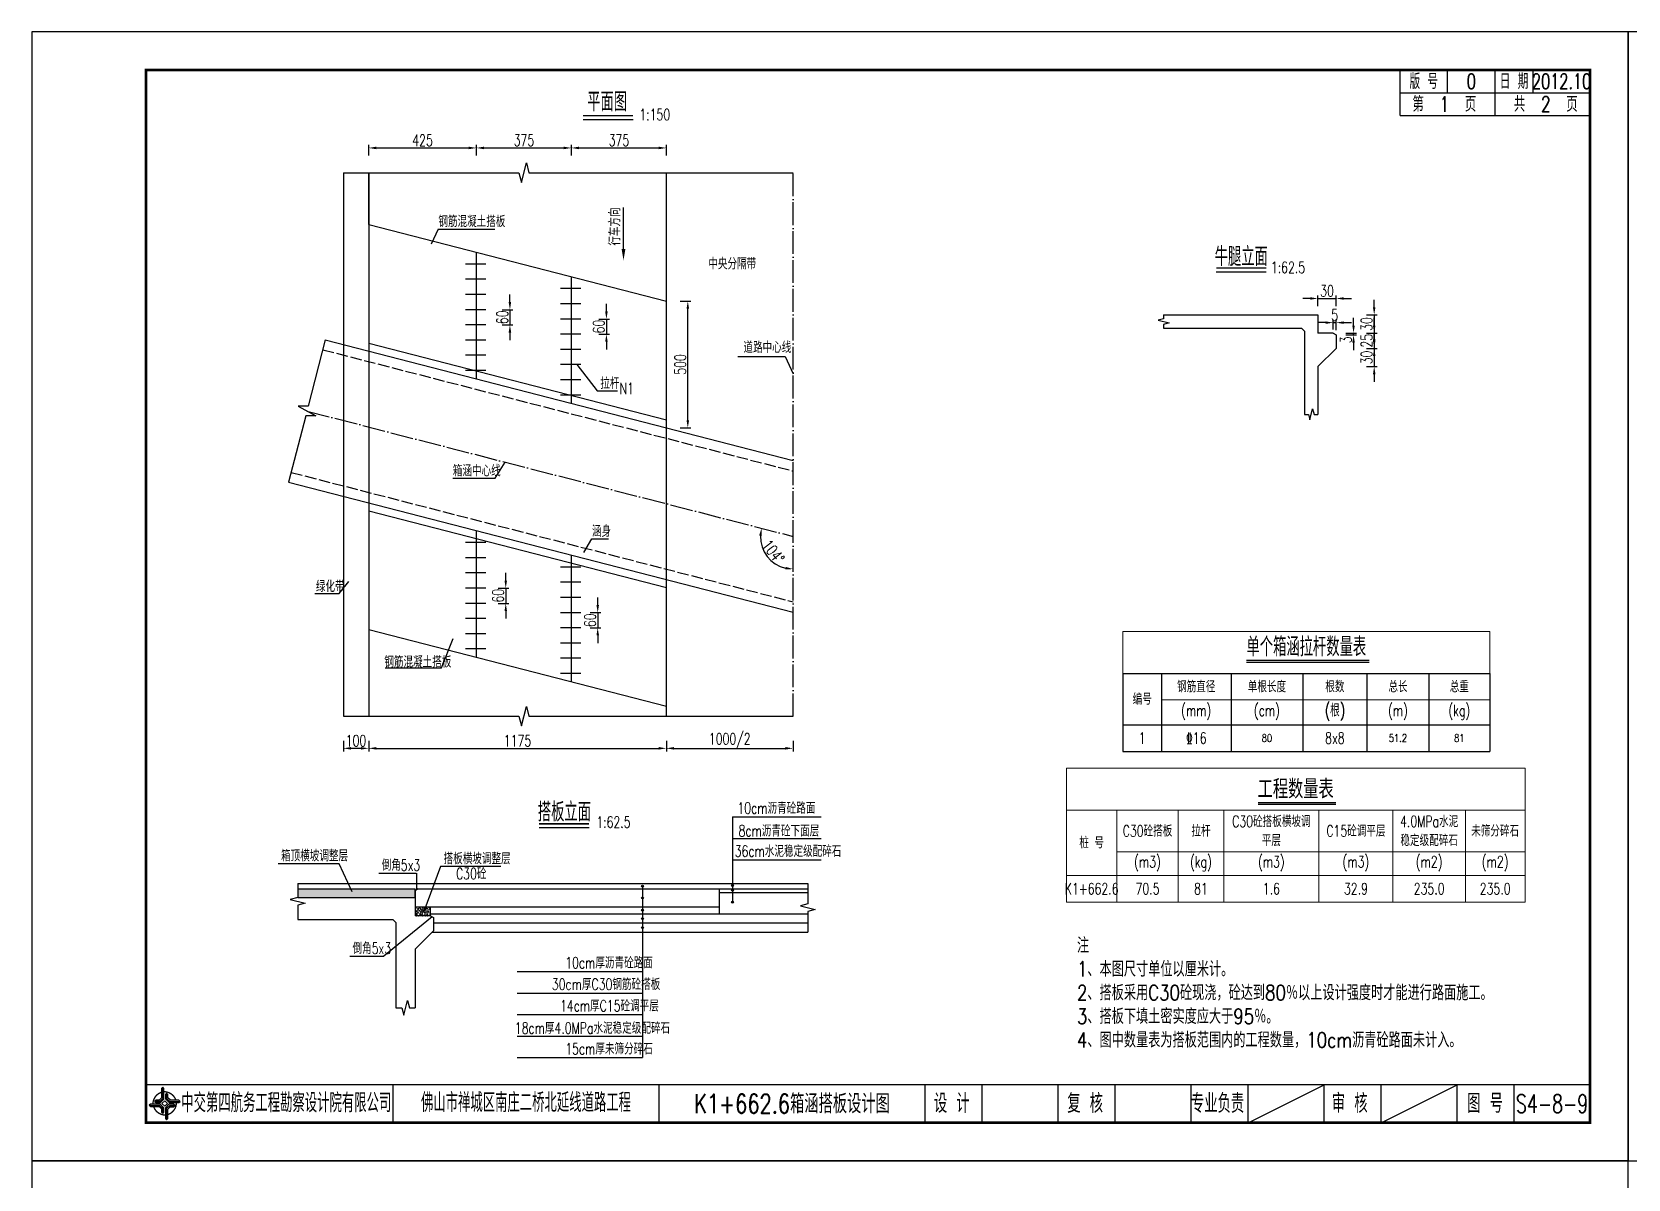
# Model space of a CAD drawing. Header units: millimetres. Extents: x -475 to 1205, y -1212 to 867.
# Drawn here: x -55.2 to 364.8, y -622.9 to -321.1 of the extents above; entities that cross this region are included whole.
import ezdxf
from ezdxf.enums import TextEntityAlignment as Align

# ---------------------------------------------------------------- set-up
doc = ezdxf.new("R2010")
doc.units = ezdxf.units.MM
doc.header["$LTSCALE"] = 0.25
doc.header["$PDMODE"] = 32
doc.header["$PDSIZE"] = 0.5
doc.linetypes.add('ACAD_ISO02W100', pattern=[15, 12, -3])
doc.linetypes.add('ACAD_ISO04W100', pattern=[30, 24, -3, 0, -3])
for name, color, linetype in [('中心线', 7, 'ACAD_ISO04W100'), ('图框', 7, 'Continuous'), ('文字', 7, 'Continuous'), ('标注', 4, 'Continuous'), ('次轮廓线', 7, 'Continuous'), ('箱体', 1, 'Continuous'), ('结构', 7, 'Continuous'), ('虚线', 2, 'ACAD_ISO02W100'), ('表格', 7, 'Continuous'), ('路面边线', 7, 'Continuous'), ('钢筋', 6, 'Continuous'), ('钢筋2', 4, 'Continuous')]:
    doc.layers.add(name, color=color, linetype=linetype)
doc.styles.get("Standard").update_dxf_attribs({"font": 'simplex1.shx', "width": 0.7, "bigfont": 'hztxt.shx'})
doc.styles.add('text', font='romans__.shx', dxfattribs={"width": 0.8, "bigfont": 'hztxt.shx'})
doc.styles.add('汉字', font='simplex1.shx', dxfattribs={"width": 0.8, "bigfont": 'hztxt.shx'})
doc.dimstyles.new('STANDARD-150', dxfattribs={"dimscale": 0, "dimtxt": 3, "dimasz": 2, "dimexe": 0.8, "dimexo": 1, "dimgap": 0.5, "dimtad": 1, "dimdec": 0, "dimlfac": 15, "dimzin": 9, "dimdsep": 46, "dimtxsty": 'Standard', "dimcen": 0.5, "dimclrd": 256, "dimclre": 256, "dimclrt": 7, "dimadec": 0, "dimazin": 2, "dimtfac": 1, "dimtdec": 0, "dimtix": 1, "dimtmove": 2, "dimatfit": 3, "dimfxl": 0, "dimtolj": 1, "dimtzin": 0, "dimlwd": -1, "dimlwe": -1, "dimarcsym": 0})
doc.dimstyles.new('STANDARD-200', dxfattribs={"dimscale": 0, "dimtxt": 3, "dimasz": 2, "dimexe": 0.8, "dimexo": 1, "dimgap": 0.5, "dimtad": 1, "dimdec": 0, "dimlfac": 20, "dimzin": 9, "dimdsep": 46, "dimtxsty": 'Standard', "dimcen": 0.5, "dimclrd": 256, "dimclre": 256, "dimclrt": 7, "dimadec": 0, "dimazin": 2, "dimtfac": 1, "dimtdec": 0, "dimtix": 1, "dimtmove": 2, "dimatfit": 3, "dimfxl": 0, "dimtolj": 1, "dimtzin": 0, "dimlwd": -1, "dimlwe": -1, "dimarcsym": 0})
doc.dimstyles.new('STANDARD-62.5', dxfattribs={"dimscale": 0, "dimtxt": 3, "dimasz": 2, "dimexe": 0.8, "dimexo": 1, "dimgap": 0.5, "dimtad": 1, "dimdec": 0, "dimlfac": 6.25, "dimzin": 9, "dimdsep": 46, "dimtxsty": 'Standard', "dimcen": 0.5, "dimclrd": 256, "dimclre": 256, "dimclrt": 7, "dimadec": 0, "dimazin": 2, "dimtfac": 1, "dimtdec": 0, "dimtix": 1, "dimtmove": 2, "dimatfit": 3, "dimfxl": 0, "dimtolj": 1, "dimtzin": 0, "dimlwd": -1, "dimlwe": -1, "dimarcsym": 0})
pattern_1 = [(50, (444.3277, -316.606), (0.9109233, -0.0796954), [0.09525, -1.04775]), (355, (444.3277, -316.606), (-0.1762141, 0.9552832), [0.0762, -0.8382]), (100.451, (444.4036, -316.61265), (0.7347125, 0.8755834), [0.08095, -0.89045]), (46.1842, (444.3277, -316.352), (1.3553952, -0.2102116), [0.142875, -1.571625]), (96.6356, (444.4407, -316.3695), (1.187021, 1.2371278), [0.121425, -1.335675]), (351.184, (444.3277, -316.352), (1.187023, 1.2371256), [0.1143, -1.2573]), (21, (444.4547, -316.4155), (0.7580744, -0.5113276), [0.09525, -1.04775]), (326, (444.4547, -316.4155), (0.3090101, 0.9209398), [0.0762, -0.8382]), (71.4514, (444.5179, -316.4581), (1.0670825, 0.4096143), [0.08095, -0.89045]), (37.5, (444.32772, -316.606), (0.01544302, 0.4227752), [0, -0.82804, 0, -0.8509, 0, -0.841375]), (7.5, (444.32772, -316.606), (0.3340983, 0.50090287), [0, -0.48514, 0, -0.80899, 0, -0.320675]), (327.5, (444.0445, -316.606), (0.67795298, -0.02864372), [0, -0.3175, 0, -0.9906, 0, -1.31445]), (317.5, (443.9175, -316.606), (0.7406459, 0.12713246), [0, -0.41275, 0, -0.65786, 0, -0.93345])]

# ---------------------------------------------------------------- blocks, each defined once
blk = doc.blocks.new('123')
at = {"layer": '图框', "color": 2}
blk.add_lwpolyline([(370.03, 635.68), (370.03, 932.68), (-49.97, 932.68), (-49.97, 635.68)], close=True, dxfattribs=at)
blk = doc.blocks.new('tb')
at = {"lineweight": -3}
h = blk.add_hatch(color=256, dxfattribs=at)
h.paths.add_polyline_path([(-1.23, -0.13), (-3.78, -0.14), (-4.14, -0.41), (-1.4, -0.44), (-0.56, -1.24), (-0.54, -2.62), (-0.27, -2.2), (-0.26, -1.06)])
h.paths.add_polyline_path([(0.13, -1.08), (0.14, -3.86), (0.41, -4.26), (0.44, -1.24), (1.25, -0.43), (2.66, -0.43), (2.26, -0.16), (1.07, -0.15)])
h.paths.add_polyline_path([(1.08, 0.3), (3.62, 0.3), (4.02, 0.56), (1.25, 0.57), (0.43, 1.39), (0.43, 2.8), (0.16, 2.41), (0.15, 1.24)])
h.paths.add_polyline_path([(-0.28, 1.21), (-0.28, 3.99), (-0.56, 4.39), (-0.57, 1.41), (-1.38, 0.6), (-2.74, 0.56), (-2.33, 0.3), (-1.2, 0.29)])
for p, q in [((-0.56, 4.39), (-0.57, 1.41)), ((-1.38, 0.6), (-2.74, 0.56)), ((-0.57, 1.41), (-1.38, 0.6)), ((0.43, 2.8), (0.43, 1.39)), ((0.43, 1.39), (1.25, 0.57)), ((1.25, 0.57), (4.02, 0.56)), ((-4.14, -0.41), (-1.4, -0.44)), ((-1.4, -0.44), (-0.56, -1.24)), ((-0.56, -1.24), (-0.54, -2.62)), ((0.41, -4.26), (0.44, -1.24)), ((0.44, -1.24), (1.25, -0.43)), ((1.25, -0.43), (2.66, -0.43))]:
    blk.add_line(p, q, dxfattribs=at)
at = {"lineweight": -3, "flags": 128}
for points in [[(-0.9, 3.99), (-0.9, 1.58), (-1.53, 0.91), (-2.34, 0.91), (-2.74, 0.56), (-2.33, 0.3), (-1.2, 0.29), (-0.28, 1.21), (-0.28, 3.99), (-0.56, 4.39)], [(-0.04, 0.77), (0.68, 0.04), (-0.04, -0.69), (-0.77, 0.05)], [(3.62, 0.92), (1.43, 0.92), (0.77, 1.54), (0.77, 2.38), (0.43, 2.8), (0.16, 2.41), (0.15, 1.24), (1.08, 0.3), (3.62, 0.3), (4.02, 0.56)], [(-3.73, -0.76), (-1.54, -0.76), (-0.89, -1.39), (-0.89, -2.21), (-0.54, -2.62), (-0.27, -2.2), (-0.26, -1.06), (-1.23, -0.13), (-3.78, -0.14), (-4.14, -0.41)], [(0.75, -3.85), (0.75, -1.43), (1.4, -0.78), (2.26, -0.78), (2.66, -0.43), (2.26, -0.16), (1.07, -0.15), (0.13, -1.08), (0.14, -3.86), (0.41, -4.26)]]:
    blk.add_lwpolyline(points, close=True, dxfattribs=at)
at = {"lineweight": -3, "const_width": 0.35, "flags": 128}
for points in [[(-0.9, 3.02, 0.324167), (-3.16, -0.14)], [(2.88, 0.92, 0.324403), (-0.24, 3.15)], [(0.75, -2.86, 0.325418), (3.02, 0.26)], [(-2.98, -0.76, 0.322976), (0.14, -2.98)]]:
    blk.add_lwpolyline(points, format="xyb", dxfattribs=at)
blk = doc.blocks.new('series')
at = {"width": 0.75}
for tag, height, p in [('页码', 4, (-35, -19)), ('图名', 5, (-220, -282)), ('图号', 5, (-20, -282))]:
    blk.add_attdef(tag, text='', height=height, dxfattribs=at).set_placement(p, align=Align.MIDDLE_CENTER)
blk = doc.blocks.new('*D770')
at = {"layer": 'Defpoints', "color": 0}
for p in [(288.02, -391.22), (283.22, -400.34), (288.02, -400.82)]:
    blk.add_point(p, dxfattribs=at)
at = {"layer": '标注'}
for p, q in [((283.22, -393.22), (283.22, -390.42)), ((288.02, -393.22), (288.02, -390.42)), ((281.22, -391.22), (279.22, -391.22)), ((283.22, -391.22), (288.02, -391.22)), ((290.02, -391.22), (292.02, -391.22))]:
    blk.add_line(p, q, dxfattribs=at)
for points in [[(281.22, -390.89), (281.22, -391.55), (283.22, -391.22)], [(290.02, -390.89), (290.02, -391.55), (288.02, -391.22)]]:
    blk.add_solid(points, dxfattribs=at)
at = {"layer": '标注', "color": 7, "insert": (285.62, -389.22), "char_height": 3, "attachment_point": 5}
blk.add_mtext('\\A1;30', dxfattribs=at)
blk = doc.blocks.new('*D771')
at = {"layer": 'Defpoints', "color": 0}
for p in [(288.02, -397.57), (287.22, -400.34), (288.02, -400.82)]:
    blk.add_point(p, dxfattribs=at)
at = {"layer": '标注'}
for p, q in [((285.22, -397.57), (283.22, -397.57)), ((287.22, -399.34), (287.22, -396.77)), ((287.22, -397.57), (288.02, -397.57)), ((288.02, -399.57), (288.02, -396.77)), ((290.02, -397.57), (292.02, -397.57))]:
    blk.add_line(p, q, dxfattribs=at)
for points in [[(285.22, -397.24), (285.22, -397.91), (287.22, -397.57)], [(290.02, -397.24), (290.02, -397.91), (288.02, -397.57)]]:
    blk.add_solid(points, dxfattribs=at)
at = {"layer": '标注', "color": 7, "insert": (287.62, -395.57), "char_height": 3, "attachment_point": 5}
blk.add_mtext('\\A1;5', dxfattribs=at)
blk = doc.blocks.new('*D772')
at = {"layer": 'Defpoints', "color": 0}
for p in [(287.22, -400.34), (288.02, -400.82), (292.6, -400.34)]:
    blk.add_point(p, dxfattribs=at)
at = {"layer": '标注'}
for p, q in [((292.6, -398.34), (292.6, -396.34)), ((290.6, -400.34), (293.4, -400.34)), ((290.6, -400.82), (293.4, -400.82)), ((292.6, -400.82), (292.6, -400.34)), ((292.6, -402.82), (292.6, -404.82))]:
    blk.add_line(p, q, dxfattribs=at)
for points in [[(292.27, -398.34), (292.93, -398.34), (292.6, -400.34)], [(292.27, -402.82), (292.93, -402.82), (292.6, -400.82)]]:
    blk.add_solid(points, dxfattribs=at)
at = {"layer": '标注', "color": 7, "insert": (290.6, -402.11), "char_height": 3, "attachment_point": 5, "rotation": 90}
blk.add_mtext('\\A1;3', dxfattribs=at)
blk = doc.blocks.new('*D765')
at = {"layer": 'Defpoints', "color": 0}
for p in [(277.7, -395.54), (277.7, -400.34), (298.03, -400.34)]:
    blk.add_point(p, dxfattribs=at)
at = {"layer": '标注'}
for p, q in [((298.03, -393.54), (298.03, -391.54)), ((296.03, -395.54), (298.83, -395.54)), ((298.03, -395.54), (298.03, -400.34)), ((296.03, -400.34), (298.83, -400.34)), ((298.03, -402.34), (298.03, -404.34))]:
    blk.add_line(p, q, dxfattribs=at)
for points in [[(297.7, -393.54), (298.36, -393.54), (298.03, -395.54)], [(297.7, -402.34), (298.36, -402.34), (298.03, -400.34)]]:
    blk.add_solid(points, dxfattribs=at)
at = {"layer": '标注', "color": 7, "insert": (296.03, -397.94), "char_height": 3, "attachment_point": 5, "rotation": 90}
blk.add_mtext('\\A1;30', dxfattribs=at)
blk = doc.blocks.new('*D766')
at = {"layer": 'Defpoints', "color": 0}
for p in [(277.7, -400.34), (282.5, -404.34), (298.03, -404.34)]:
    blk.add_point(p, dxfattribs=at)
at = {"layer": '标注'}
for p, q in [((298.03, -398.34), (298.03, -396.34)), ((296.03, -400.34), (298.83, -400.34)), ((298.03, -400.34), (298.03, -404.34)), ((296.03, -404.34), (298.83, -404.34)), ((298.03, -406.34), (298.03, -408.34))]:
    blk.add_line(p, q, dxfattribs=at)
for points in [[(297.7, -398.34), (298.36, -398.34), (298.03, -400.34)], [(297.7, -406.34), (298.36, -406.34), (298.03, -404.34)]]:
    blk.add_solid(points, dxfattribs=at)
at = {"layer": '标注', "color": 7, "insert": (296.03, -402.34), "char_height": 3, "attachment_point": 5, "rotation": 90}
blk.add_mtext('\\A1;25', dxfattribs=at)
blk = doc.blocks.new('*D767')
at = {"layer": 'Defpoints', "color": 0}
for p in [(282.5, -404.34), (277.7, -409.14), (298.03, -409.14)]:
    blk.add_point(p, dxfattribs=at)
at = {"layer": '标注'}
for p, q in [((298.03, -402.34), (298.03, -400.34)), ((296.03, -404.34), (298.83, -404.34)), ((298.03, -404.34), (298.03, -409.14)), ((296.03, -409.14), (298.83, -409.14)), ((298.03, -411.14), (298.03, -413.14))]:
    blk.add_line(p, q, dxfattribs=at)
for points in [[(297.7, -402.34), (298.36, -402.34), (298.03, -404.34)], [(297.7, -411.14), (298.36, -411.14), (298.03, -409.14)]]:
    blk.add_solid(points, dxfattribs=at)
at = {"layer": '标注', "color": 7, "insert": (296.03, -406.74), "char_height": 3, "attachment_point": 5, "rotation": 90}
blk.add_mtext('\\A1;30', dxfattribs=at)
blk = doc.blocks.new('*T768')
at = {"layer": 'Defpoints', "color": 8, "lineweight": 0}
for p, q in [((0, 0), (13.31, 0)), ((0, 0), (0, -11)), ((13.31, 0), (29.39, 0)), ((29.39, 0), (41.44, 0)), ((41.44, 0), (66.44, 0)), ((66.44, 0), (85.93, 0)), ((85.93, 0), (104.98, 0)), ((104.98, 0), (120.68, 0)), ((120.68, 0), (120.68, -11)), ((13.31, -22), (29.39, -22)), ((29.39, -22), (41.44, -22)), ((41.44, -22), (66.44, -22)), ((66.44, -22), (85.93, -22)), ((85.93, -22), (104.98, -22)), ((104.98, -22), (120.68, -22))]:
    blk.add_line(p, q, dxfattribs=at)
at = {"layer": '表格', "color": 1, "lineweight": 0}
for p, q in [((0, -11), (13.31, -11)), ((0, -11), (0, -22)), ((13.31, -11), (29.39, -11)), ((29.39, -11), (41.44, -11)), ((41.44, -11), (66.44, -11)), ((66.44, -11), (85.93, -11)), ((85.93, -11), (104.98, -11)), ((104.98, -11), (120.68, -11)), ((120.68, -11), (120.68, -22)), ((0, -22), (0, -28.2)), ((120.68, -22), (120.68, -28.2)), ((0, -28.2), (0, -35.2)), ((120.68, -28.2), (120.68, -35.2)), ((0, -35.2), (13.31, -35.2)), ((13.31, -35.2), (29.39, -35.2)), ((29.39, -35.2), (41.44, -35.2)), ((41.44, -35.2), (66.44, -35.2)), ((66.44, -35.2), (85.93, -35.2)), ((85.93, -35.2), (104.98, -35.2)), ((104.98, -35.2), (120.68, -35.2))]:
    blk.add_line(p, q, dxfattribs=at)
at = {"layer": '表格', "color": 2, "lineweight": 0}
for p, q in [((13.31, -11), (13.31, -22)), ((29.39, -11), (29.39, -22)), ((41.44, -11), (41.44, -22)), ((66.44, -11), (66.44, -22)), ((85.93, -11), (85.93, -22)), ((104.98, -11), (104.98, -22)), ((13.31, -22), (13.31, -28.2)), ((29.39, -22), (29.39, -28.2)), ((41.44, -22), (41.44, -28.2)), ((66.44, -22), (66.44, -28.2)), ((85.93, -22), (85.93, -28.2)), ((104.98, -22), (104.98, -28.2)), ((0, -28.2), (13.31, -28.2)), ((13.31, -28.2), (29.39, -28.2)), ((13.31, -28.2), (13.31, -35.2)), ((29.39, -28.2), (41.44, -28.2)), ((29.39, -28.2), (29.39, -35.2)), ((41.44, -28.2), (66.44, -28.2)), ((41.44, -28.2), (41.44, -35.2)), ((66.44, -28.2), (85.93, -28.2)), ((66.44, -28.2), (66.44, -35.2)), ((85.93, -28.2), (104.98, -28.2)), ((85.93, -28.2), (85.93, -35.2)), ((104.98, -28.2), (120.68, -28.2)), ((104.98, -28.2), (104.98, -35.2))]:
    blk.add_line(p, q, dxfattribs=at)
at = {"layer": '表格', "color": 0, "insert": (60.34, -5.5), "char_height": 5, "width": 117.6773, "attachment_point": 5}
blk.add_mtext('{\\W0.8;\\C1;工程数量表}', dxfattribs=at)
at = {"layer": '表格', "char_height": 3, "attachment_point": 5}
for s, insert, width in [('4.0MPa水泥稳定级配碎石', (95.46, -16.5), 16.055), ('C30砼搭板', (21.35, -16.5), 13.0795), ('拉杆', (35.41, -16.5), 9.0583), ('C30砼搭板横坡调平层', (53.94, -16.5), 22), ('C15砼调平层', (76.19, -16.5), 16.4837), ('未筛分碎石', (112.83, -16.5), 12.6946), ('桩 号', (6.65, -19.6), 10.3062), ('(m3)', (21.35, -25.1), 13.0795), ('(kg)', (35.41, -25.1), 9.0583), ('(m3)', (53.94, -25.1), 22), ('(m3)', (76.19, -25.1), 16.4837), ('(m2)', (95.46, -25.1), 16.055), ('(m2)', (112.83, -25.1), 12.6946), ('K1+662.6', (6.65, -31.7), 10.3062), ('70.5', (21.35, -31.7), 13.0795), ('81', (35.41, -31.7), 9.0583), ('1.6', (53.94, -31.7), 22), ('32.9', (76.19, -31.7), 16.4837), ('235.0', (95.46, -31.7), 16.055), ('235.0', (112.83, -31.7), 12.6946)]:
    blk.add_mtext(s, dxfattribs=dict(at, insert=insert, width=width))
blk = doc.blocks.new('*T769')
at = {"layer": 'Defpoints', "color": 8, "lineweight": 0}
for p, q in [((0, 0), (10.16, 0)), ((0, 0), (0, -11)), ((10.16, 0), (28.44, 0)), ((28.44, 0), (47.34, 0)), ((47.34, 0), (64.21, 0)), ((64.21, 0), (80.52, 0)), ((80.52, 0), (96.5, 0)), ((96.5, 0), (96.5, -11)), ((10.16, -18), (28.44, -18)), ((28.44, -18), (47.34, -18)), ((47.34, -18), (64.21, -18)), ((64.21, -18), (80.52, -18)), ((80.52, -18), (96.5, -18))]:
    blk.add_line(p, q, dxfattribs=at)
at = {"layer": '表格', "color": 1, "lineweight": -2}
for p, q in [((0, -11), (10.16, -11)), ((0, -11), (0, -18)), ((10.16, -11), (28.44, -11)), ((28.44, -11), (47.34, -11)), ((47.34, -11), (64.21, -11)), ((64.21, -11), (80.52, -11)), ((80.52, -11), (96.5, -11)), ((96.5, -11), (96.5, -18)), ((0, -18), (0, -24.52)), ((96.5, -18), (96.5, -24.52)), ((0, -24.52), (0, -31.52)), ((96.5, -24.52), (96.5, -31.52)), ((0, -31.52), (10.16, -31.52)), ((10.16, -31.52), (28.44, -31.52)), ((28.44, -31.52), (47.34, -31.52)), ((47.34, -31.52), (64.21, -31.52)), ((64.21, -31.52), (80.52, -31.52)), ((80.52, -31.52), (96.5, -31.52))]:
    blk.add_line(p, q, dxfattribs=at)
at = {"layer": '表格', "color": 7, "lineweight": -2}
for p, q in [((10.16, -11), (10.16, -18)), ((28.44, -11), (28.44, -18)), ((47.34, -11), (47.34, -18)), ((64.21, -11), (64.21, -18)), ((80.52, -11), (80.52, -18)), ((10.16, -18), (10.16, -24.52)), ((28.44, -18), (28.44, -24.52)), ((47.34, -18), (47.34, -24.52)), ((64.21, -18), (64.21, -24.52)), ((80.52, -18), (80.52, -24.52)), ((10.16, -24.52), (28.44, -24.52)), ((10.16, -24.52), (10.16, -31.52)), ((28.44, -24.52), (47.34, -24.52)), ((28.44, -24.52), (28.44, -31.52)), ((47.34, -24.52), (64.21, -24.52)), ((47.34, -24.52), (47.34, -31.52)), ((64.21, -24.52), (80.52, -24.52)), ((64.21, -24.52), (64.21, -31.52)), ((80.52, -24.52), (96.5, -24.52)), ((80.52, -24.52), (80.52, -31.52))]:
    blk.add_line(p, q, dxfattribs=at)
at = {"layer": '表格', "color": 0, "lineweight": -2}
blk.add_line((0, -24.52), (10.16, -24.52), dxfattribs=at)
at = {"layer": '表格', "color": 0}
for s, insert, char_height, width, attachment_point in [('{\\C1;单个箱涵拉杆数量表}', (48.25, -1.5), 5, 93.5014, 2), ('编号', (5.08, -17.76), 3, 7.1608, 5), ('钢筋直径', (19.3, -14.5), 3, 15.2816, 5), ('单根长度', (37.89, -14.5), 3, 15.8927, 5), ('根数', (55.77, -14.5), 3, 13.8765, 5), ('总长', (72.37, -14.5), 3, 13.3091, 5), ('总重', (88.51, -14.5), 3, 12.9807, 5), ('(mm)', (19.3, -21.26), 3, 15.2816, 5), ('(cm)', (37.89, -21.26), 3, 15.8927, 5), ('(根)', (55.77, -21.26), 3.3, 13.8765, 5), ('(m)', (72.37, -21.26), 3, 13.3091, 5), ('(kg)', (88.51, -21.26), 3, 12.9807, 5), ('1', (5.08, -28.02), 3, 7.1608, 5), ('\x8416', (19.3, -28.02), 3, 15.2816, 5), ('8x8', (55.77, -28.02), 3, 13.8765, 5)]:
    blk.add_mtext(s, dxfattribs=dict(at, insert=insert, char_height=char_height, width=width, attachment_point=attachment_point))
at = {"layer": '表格', "color": 0, "char_height": 2, "attachment_point": 5, "style": 'text'}
for s, insert, width in [('80', (37.89, -28.02), 15.8927), ('51.2', (72.37, -28.02), 13.3091), ('81', (88.51, -28.02), 12.9807)]:
    blk.add_mtext(s, dxfattribs=dict(at, insert=insert, width=width))
blk = doc.blocks.new('*D801')
at = {"layer": 'Defpoints', "color": 0}
for p in [(26.79, -503.91), (33.45, -503.91), (26.79, -509.58)]:
    blk.add_point(p, dxfattribs=at)
at = {"layer": '标注'}
for p, q in [((26.79, -507.58), (26.79, -510.38)), ((33.45, -507.58), (33.45, -510.38)), ((31.45, -509.58), (28.79, -509.58))]:
    blk.add_line(p, q, dxfattribs=at)
for points in [[(28.79, -509.24), (28.79, -509.91), (26.79, -509.58)], [(31.45, -509.24), (31.45, -509.91), (33.45, -509.58)]]:
    blk.add_solid(points, dxfattribs=at)
at = {"layer": '标注', "color": 7, "insert": (30.12, -507.58), "char_height": 3, "attachment_point": 5}
blk.add_mtext('\\A1;100', dxfattribs=at)
blk = doc.blocks.new('*D802')
at = {"layer": 'Defpoints', "color": 0}
for p in [(33.45, -503.91), (111.79, -503.91), (111.79, -509.58)]:
    blk.add_point(p, dxfattribs=at)
at = {"layer": '标注'}
for p, q in [((33.45, -507.58), (33.45, -510.38)), ((111.79, -507.58), (111.79, -510.38)), ((35.45, -509.58), (109.79, -509.58))]:
    blk.add_line(p, q, dxfattribs=at)
for points in [[(35.45, -509.24), (35.45, -509.91), (33.45, -509.58)], [(109.79, -509.24), (109.79, -509.91), (111.79, -509.58)]]:
    blk.add_solid(points, dxfattribs=at)
at = {"layer": '标注', "color": 7, "insert": (72.62, -507.58), "char_height": 3, "attachment_point": 5}
blk.add_mtext('\\A1;1175', dxfattribs=at)
blk = doc.blocks.new('*D803')
at = {"layer": 'Defpoints', "color": 0}
for p in [(111.79, -503.91), (145.12, -503.91), (145.12, -509.58)]:
    blk.add_point(p, dxfattribs=at)
at = {"layer": '标注'}
for p, q in [((111.79, -507.58), (111.79, -510.38)), ((145.12, -507.58), (145.12, -510.38)), ((113.79, -509.58), (143.12, -509.58))]:
    blk.add_line(p, q, dxfattribs=at)
for points in [[(113.79, -509.24), (113.79, -509.91), (111.79, -509.58)], [(143.12, -509.24), (143.12, -509.91), (145.12, -509.58)]]:
    blk.add_solid(points, dxfattribs=at)
at = {"layer": '标注', "color": 7, "insert": (128.45, -507.58), "char_height": 3, "attachment_point": 5}
blk.add_mtext('\\A1;1000/2', dxfattribs=at)
blk = doc.blocks.new('*D804')
at = {"layer": 'Defpoints', "color": 0}
for p in [(61.79, -351.61), (33.45, -378.15), (61.79, -384.59)]:
    blk.add_point(p, dxfattribs=at)
at = {"layer": '标注'}
for p, q in [((33.45, -353.61), (33.45, -350.81)), ((35.45, -351.61), (59.79, -351.61)), ((61.79, -353.61), (61.79, -350.81))]:
    blk.add_line(p, q, dxfattribs=at)
for points in [[(35.45, -351.28), (35.45, -351.94), (33.45, -351.61)], [(59.79, -351.28), (59.79, -351.94), (61.79, -351.61)]]:
    blk.add_solid(points, dxfattribs=at)
at = {"layer": '标注', "color": 7, "insert": (47.62, -349.61), "char_height": 3, "attachment_point": 5}
blk.add_mtext('\\A1;425', dxfattribs=at)
blk = doc.blocks.new('*D805')
at = {"layer": 'Defpoints', "color": 0}
for p in [(86.79, -351.61), (61.79, -384.59), (86.79, -391.03)]:
    blk.add_point(p, dxfattribs=at)
at = {"layer": '标注'}
for p, q in [((61.79, -353.61), (61.79, -350.81)), ((63.79, -351.61), (84.79, -351.61)), ((86.79, -353.61), (86.79, -350.81))]:
    blk.add_line(p, q, dxfattribs=at)
for points in [[(63.79, -351.28), (63.79, -351.94), (61.79, -351.61)], [(84.79, -351.28), (84.79, -351.94), (86.79, -351.61)]]:
    blk.add_solid(points, dxfattribs=at)
at = {"layer": '标注', "color": 7, "insert": (74.29, -349.61), "char_height": 3, "attachment_point": 5}
blk.add_mtext('\\A1;375', dxfattribs=at)
blk = doc.blocks.new('*D806')
at = {"layer": 'Defpoints', "color": 0}
for p in [(111.79, -351.61), (86.79, -391.03), (111.79, -391.03)]:
    blk.add_point(p, dxfattribs=at)
at = {"layer": '标注'}
for p, q in [((86.79, -353.61), (86.79, -350.81)), ((88.79, -351.61), (109.79, -351.61)), ((111.79, -353.61), (111.79, -350.81))]:
    blk.add_line(p, q, dxfattribs=at)
for points in [[(88.79, -351.28), (88.79, -351.94), (86.79, -351.61)], [(109.79, -351.28), (109.79, -351.94), (111.79, -351.61)]]:
    blk.add_solid(points, dxfattribs=at)
at = {"layer": '标注', "color": 7, "insert": (99.29, -349.61), "char_height": 3, "attachment_point": 5}
blk.add_mtext('\\A1;375', dxfattribs=at)
blk = doc.blocks.new('*D807')
at = {"layer": 'Defpoints', "color": 0}
for p in [(145.12, -358.14), (17.21, -420.84), (137.06, -456.8), (145.12, -453.81), (145.12, -501.11)]:
    blk.add_point(p, dxfattribs=at)
at = {"layer": '标注'}
blk.add_arc((145.12, -453.81), 8.6, 178.9039, 256.6403, dxfattribs=at)
for points in [[(136.19, -453.6), (136.86, -453.69), (136.8, -451.66)], [(143.17, -461.84), (143.09, -462.51), (145.12, -462.41)]]:
    blk.add_solid(points, dxfattribs=at)
at = {"layer": '标注', "color": 7, "insert": (139.91, -457.85), "char_height": 3, "attachment_point": 5, "rotation": 307.7721}
blk.add_mtext('\\A1;104°', dxfattribs=at)
blk = doc.blocks.new('*D808')
at = {"layer": 'Defpoints', "color": 0}
for p in [(89.23, -396.62), (89.23, -400.62), (96, -400.62)]:
    blk.add_point(p, dxfattribs=at)
at = {"layer": '标注'}
for p, q in [((96, -394.62), (96, -392.62)), ((94, -396.62), (96.8, -396.62)), ((96, -396.62), (96, -400.62)), ((94, -400.62), (96.8, -400.62)), ((96, -402.62), (96, -404.62))]:
    blk.add_line(p, q, dxfattribs=at)
for points in [[(95.67, -394.62), (96.34, -394.62), (96, -396.62)], [(95.67, -402.62), (96.34, -402.62), (96, -400.62)]]:
    blk.add_solid(points, dxfattribs=at)
at = {"layer": '标注', "color": 7, "insert": (94, -398.62), "char_height": 3, "attachment_point": 5, "rotation": 90}
blk.add_mtext('\\A1;60', dxfattribs=at)
blk = doc.blocks.new('*D809')
at = {"layer": 'Defpoints', "color": 0}
for p in [(64.23, -394.17), (64.23, -398.17), (70.61, -398.17)]:
    blk.add_point(p, dxfattribs=at)
at = {"layer": '标注'}
for p, q in [((70.61, -392.17), (70.61, -390.17)), ((68.61, -394.17), (71.41, -394.17)), ((70.61, -394.17), (70.61, -398.17)), ((68.61, -398.17), (71.41, -398.17)), ((70.61, -400.17), (70.61, -402.17))]:
    blk.add_line(p, q, dxfattribs=at)
for points in [[(70.27, -392.17), (70.94, -392.17), (70.61, -394.17)], [(70.27, -400.17), (70.94, -400.17), (70.61, -398.17)]]:
    blk.add_solid(points, dxfattribs=at)
at = {"layer": '标注', "color": 7, "insert": (68.61, -396.17), "char_height": 3, "attachment_point": 5, "rotation": 90}
blk.add_mtext('\\A1;60', dxfattribs=at)
blk = doc.blocks.new('*D810')
at = {"layer": 'Defpoints', "color": 0}
for p in [(64.23, -467.44), (64.23, -471.44), (69.51, -471.44)]:
    blk.add_point(p, dxfattribs=at)
at = {"layer": '标注'}
for p, q in [((69.51, -465.44), (69.51, -463.44)), ((67.51, -467.44), (70.31, -467.44)), ((69.51, -467.44), (69.51, -471.44)), ((67.51, -471.44), (70.31, -471.44)), ((69.51, -473.44), (69.51, -475.44))]:
    blk.add_line(p, q, dxfattribs=at)
for points in [[(69.18, -465.44), (69.84, -465.44), (69.51, -467.44)], [(69.18, -473.44), (69.84, -473.44), (69.51, -471.44)]]:
    blk.add_solid(points, dxfattribs=at)
at = {"layer": '标注', "color": 7, "insert": (67.51, -469.44), "char_height": 3, "attachment_point": 5, "rotation": 90}
blk.add_mtext('\\A1;60', dxfattribs=at)
blk = doc.blocks.new('*D811')
at = {"layer": 'Defpoints', "color": 0}
for p in [(111.79, -391.92), (117.42, -391.92), (111.79, -425.25)]:
    blk.add_point(p, dxfattribs=at)
at = {"layer": '标注'}
for p, q in [((115.42, -391.92), (118.22, -391.92)), ((117.42, -423.25), (117.42, -393.92)), ((115.42, -425.25), (118.22, -425.25))]:
    blk.add_line(p, q, dxfattribs=at)
for points in [[(117.08, -393.92), (117.75, -393.92), (117.42, -391.92)], [(117.08, -423.25), (117.75, -423.25), (117.42, -425.25)]]:
    blk.add_solid(points, dxfattribs=at)
at = {"layer": '标注', "color": 7, "insert": (115.42, -408.58), "char_height": 3, "attachment_point": 5, "rotation": 90}
blk.add_mtext('\\A1;500', dxfattribs=at)
blk = doc.blocks.new('*D812')
at = {"layer": 'Defpoints', "color": 0}
for p in [(89.23, -473.88), (89.23, -477.88), (93.71, -477.88)]:
    blk.add_point(p, dxfattribs=at)
at = {"layer": '标注'}
for p, q in [((93.71, -471.88), (93.71, -469.88)), ((91.71, -473.88), (94.51, -473.88)), ((93.71, -473.88), (93.71, -477.88)), ((91.71, -477.88), (94.51, -477.88)), ((93.71, -479.88), (93.71, -481.88))]:
    blk.add_line(p, q, dxfattribs=at)
for points in [[(93.38, -471.88), (94.05, -471.88), (93.71, -473.88)], [(93.38, -479.88), (94.05, -479.88), (93.71, -477.88)]]:
    blk.add_solid(points, dxfattribs=at)
at = {"layer": '标注', "color": 7, "insert": (91.71, -475.88), "char_height": 3, "attachment_point": 5, "rotation": 90}
blk.add_mtext('\\A1;60', dxfattribs=at)

msp = doc.modelspace()

# ---------------------------------------------------------------- hatches: boundary and pattern name
at = {"layer": '标注'}
h = msp.add_hatch(dxfattribs=at)
h.set_pattern_fill('AR-CONC', color=8, scale=0.005, style=0)
h.set_pattern_definition(pattern_1)
h.paths.add_polyline_path([(45.71, -546.555), (14.76, -546.555), (14.76, -548.835), (45.71, -548.835)])
h = msp.add_hatch(dxfattribs=at)
h.set_pattern_fill('AR-CONC', color=8, scale=0.005, style=0)
h.set_pattern_definition(pattern_1)
h.paths.add_polyline_path([(45.71, -553.635), (49.71, -553.635), (49.71, -551.355), (45.71, -551.355)])

# ---------------------------------------------------------------- linework, layer by layer
for p, q in [((45.71, -548.835), (45.71, -546.555)), ((125.71, -546.555), (125.71, -553.115)), ((125.71, -547.515), (149.034, -547.515)), ((125.71, -551.355), (45.71, -551.355)), ((49.71, -553.635), (49.71, -551.355)), ((49.71, -553.115), (149.034, -553.115)), ((50.23, -557.915), (149.034, -557.915)), ((50.51, -555.515), (149.034, -555.515))]:
    msp.add_line(p, q)
for points, const_width in [([(354.834, -331.085), (-25.166, -331.085), (-25.166, -608.085), (354.834, -608.085), (354.834, -331.085)], 0.7), ([(-25.166, -598.085), (354.834, -598.085)], 0.4), ([(249.834, -608.085), (249.834, -598.085)], 0.4), ([(264.834, -608.085), (264.834, -598.085)], 0.4), ([(284.834, -608.085), (284.834, -598.085)], 0.4), ([(299.834, -608.085), (299.834, -598.085)], 0.4), ([(319.834, -608.085), (319.834, -598.085)], 0.4), ([(334.834, -608.085), (334.834, -598.085)], 0.4)]:
    msp.add_lwpolyline(points, dxfattribs=dict(const_width=const_width))
at = {"layer": '中心线'}
msp.add_line((17.209, -420.835), (145.12, -453.81), dxfattribs=at)
at = {"layer": '中心线', "flags": 128}
msp.add_lwpolyline([(145.12, -501.113), (145.12, -358.137)], dxfattribs=at)
at = {"layer": '图框', "const_width": 0.4}
for points in [[(39.834, -598.085), (39.834, -608.085)], [(109.834, -608.085), (109.834, -598.085)], [(179.834, -608.085), (179.834, -598.085)], [(194.834, -608.085), (194.834, -598.085)], [(214.834, -608.085), (214.834, -598.085)], [(229.834, -608.085), (229.834, -598.085)], [(249.834, -608.085), (249.834, -598.085)]]:
    msp.add_lwpolyline(points, dxfattribs=at)
at = {"layer": '文字'}
for p, q in [((89.848, -344.131), (103.006, -344.131)), ((256.472, -384.198), (269.629, -384.198)), ((78.279, -530.45), (91.437, -530.45))]:
    msp.add_line(p, q, dxfattribs=at)
at = {"layer": '文字', "const_width": 0.4}
for points in [[(89.848, -343.131), (103.006, -343.131)], [(256.472, -383.198), (269.629, -383.198)], [(78.279, -529.45), (91.437, -529.45)]]:
    msp.add_lwpolyline(points, dxfattribs=at)
at = {"layer": '标注'}
for p, q in [((100.492, -378.178), (100.492, -367.239)), ((51.696, -373.024), (49.887, -376.93)), ((51.696, -373.024), (66.636, -373.024)), ((64.232, -382.175), (58.917, -382.175)), ((64.232, -386.175), (58.917, -386.175)), ((64.232, -390.175), (58.917, -390.175)), ((89.232, -388.619), (83.917, -388.619)), ((64.232, -394.175), (58.917, -394.175)), ((89.232, -392.619), (83.917, -392.619)), ((64.232, -398.175), (58.917, -398.175)), ((89.232, -396.619), (83.917, -396.619)), ((64.232, -402.175), (58.917, -402.175)), ((89.232, -400.619), (83.917, -400.619)), ((64.232, -406.175), (58.917, -406.175)), ((89.232, -404.619), (83.917, -404.619)), ((130.603, -406.498), (143.075, -406.498)), ((143.075, -406.498), (145.12, -411.067)), ((64.232, -410.175), (58.917, -410.175)), ((89.232, -408.619), (83.917, -408.619)), ((88.238, -408.619), (93.604, -415.545)), ((89.232, -412.619), (83.917, -412.619)), ((93.604, -415.545), (98.941, -415.545)), ((89.232, -416.619), (83.917, -416.619)), ((66.689, -438.466), (69.34, -434.274)), ((55.582, -438.466), (66.689, -438.466)), ((64.232, -455.439), (58.917, -455.439)), ((90.098, -458.012), (92.153, -454.438)), ((92.153, -454.438), (96.515, -454.438)), ((64.232, -459.439), (58.917, -459.439)), ((89.232, -461.884), (83.917, -461.884)), ((25.641, -468.81), (28.232, -465.668)), ((64.232, -463.439), (58.917, -463.439)), ((89.232, -465.884), (83.917, -465.884)), ((19.255, -468.81), (25.641, -468.81)), ((64.232, -467.439), (58.917, -467.439)), ((89.232, -469.884), (83.917, -469.884)), ((64.232, -471.439), (58.917, -471.439)), ((89.232, -473.884), (83.917, -473.884)), ((64.232, -475.439), (58.917, -475.439)), ((89.232, -477.884), (83.917, -477.884)), ((52.603, -488.435), (55.656, -480.651)), ((64.232, -479.439), (58.917, -479.439)), ((89.232, -481.884), (83.917, -481.884)), ((64.232, -483.439), (58.917, -483.439)), ((89.232, -485.884), (83.917, -485.884)), ((264.409, -486.872), (296.666, -486.872)), ((37.799, -488.435), (52.603, -488.435)), ((89.232, -489.884), (83.917, -489.884)), ((267.531, -524.293), (287.898, -524.293)), ((129.175, -527.632), (152.507, -527.632)), ((129.175, -527.632), (129.175, -550.067)), ((129.175, -533.294), (152.507, -533.294)), ((25.703, -539.943), (9.587, -539.943)), ((29.118, -547.295), (25.703, -539.943)), ((52.354, -540.684), (47.92, -552.511)), ((68.2, -540.684), (52.354, -540.684)), ((129.175, -538.956), (152.507, -538.956)), ((36.147, -542.39), (45.91, -542.39)), ((46.11, -546.795), (46.11, -542.39)), ((105.524, -545.835), (105.524, -590.956)), ((50.11, -553.875), (37.451, -564.275)), ((28.476, -564.275), (37.451, -564.275)), ((72.537, -568.309), (105.524, -568.309)), ((72.537, -573.971), (105.524, -573.971)), ((72.537, -579.633), (105.524, -579.633)), ((72.537, -585.294), (105.524, -585.294)), ((72.537, -590.956), (105.524, -590.956))]:
    msp.add_line(p, q, dxfattribs=at)
msp.add_solid([(99.992, -378.178), (100.992, -378.178), (100.492, -381.178)], dxfattribs=at)
at = {"layer": '次轮廓线'}
for p, q in [((304.834, -343.085), (304.834, -331.085)), ((317.334, -337.085), (317.334, -331.085)), ((329.834, -337.085), (329.834, -331.085)), ((339.834, -337.085), (339.834, -331.085)), ((304.834, -337.085), (354.834, -337.085)), ((329.834, -343.085), (329.834, -337.085)), ((304.834, -343.085), (354.834, -343.085))]:
    msp.add_line(p, q, dxfattribs=at)
at = {"layer": '箱体'}
for p, q in [((242.622, -395.541), (283.223, -395.541)), ((283.223, -395.541), (283.223, -400.341)), ((22.035, -402.114), (145.12, -433.845)), ((242.622, -399.061), (278.903, -399.061)), ((278.903, -399.061), (279.703, -399.861)), ((279.703, -399.861), (279.703, -421.711)), ((287.223, -400.341), (283.223, -400.341)), ((287.223, -400.341), (288.023, -400.821)), ((288.023, -400.821), (288.023, -404.341)), ((288.023, -404.341), (283.223, -409.141)), ((283.223, -409.141), (283.223, -421.711)), ((12.383, -439.556), (145.12, -473.775)), ((14.76, -548.835), (45.71, -548.835)), ((45.71, -548.835), (45.71, -553.635)), ((49.71, -553.635), (45.71, -553.635)), ((49.71, -553.635), (50.51, -554.115)), ((50.51, -554.115), (50.51, -557.635)), ((14.76, -554.595), (39.79, -554.595)), ((39.79, -554.595), (40.59, -555.395)), ((40.59, -555.395), (40.59, -577.861)), ((50.51, -557.635), (45.71, -562.435)), ((45.71, -562.435), (45.71, -577.861))]:
    msp.add_line(p, q, dxfattribs=at)
at = {"layer": '结构'}
for p, q in [((26.787, -358.137), (26.787, -501.113)), ((33.453, -371.724), (111.787, -391.918)), ((33.453, -402.992), (111.787, -423.186)), ((33.453, -447.054), (111.787, -467.248)), ((33.453, -478.322), (111.787, -498.516)), ((14.76, -545.115), (149.034, -545.115)), ((14.76, -546.555), (45.71, -546.555)), ((46.51, -546.555), (45.71, -547.035)), ((45.71, -547.035), (45.71, -548.835)), ((46.51, -546.555), (149.034, -546.555)), ((264.834, -608.085), (284.834, -598.085)), ((299.834, -608.085), (319.834, -598.085))]:
    msp.add_line(p, q, dxfattribs=at)
for points in [[(26.787, -358.137), (72.953, -358.137), (73.644, -360.713), (74.93, -355.561), (75.62, -358.137), (145.12, -358.137)], [(242.622, -395.541), (242.622, -396.551), (241.173, -396.939), (244.071, -397.663), (242.622, -398.051), (242.622, -399.061)], [(22.035, -402.114), (17.542, -419.544), (14.876, -419.569), (19.543, -422.101), (16.876, -422.126), (12.383, -439.556)], [(279.703, -421.711), (280.713, -421.711), (281.101, -423.16), (281.825, -420.262), (282.213, -421.711), (283.223, -421.711)], [(26.787, -501.113), (72.953, -501.113), (73.644, -503.689), (74.93, -498.537), (75.62, -501.113), (145.12, -501.113)], [(14.76, -545.115), (14.76, -548.855), (12.828, -549.373), (16.692, -550.337), (14.76, -550.855), (14.76, -554.595)], [(149.034, -545.115), (149.034, -550.515), (147.103, -551.033), (150.966, -551.997), (149.034, -552.515), (149.034, -557.915)], [(40.59, -577.861), (42.15, -577.861), (42.667, -579.793), (43.632, -575.929), (44.15, -577.861), (45.71, -577.861)]]:
    msp.add_lwpolyline(points, dxfattribs=at)
at = {"layer": '结构', "flags": 128}
for points in [[(33.453, -371.724), (33.453, -358.137)], [(111.787, -501.113), (111.787, -358.137)], [(61.787, -412.362), (61.787, -379.028)], [(86.787, -418.807), (86.787, -385.473)], [(61.787, -485.626), (61.787, -452.293)], [(86.787, -492.071), (86.787, -458.737)]]:
    msp.add_lwpolyline(points, dxfattribs=at)
at = {"layer": '虚线'}
for p, q in [((21.37, -404.696), (145.12, -436.598)), ((13.049, -436.974), (145.12, -471.022))]:
    msp.add_line(p, q, dxfattribs=at)
at = {"layer": '路面边线'}
msp.add_line((33.453, -358.137), (33.453, -501.113), dxfattribs=at)
at = {"layer": '钢筋'}
for p, q in [((264.409, -486.372), (296.666, -486.372)), ((267.531, -523.793), (287.898, -523.793))]:
    msp.add_line(p, q, dxfattribs=at)
at = {"layer": '钢筋2'}
for p in [(105.524, -545.835), (129.175, -545.678), (105.524, -548.955), (129.175, -546.932), (129.175, -550.067), (105.524, -552.184), (105.524, -554.39), (105.524, -556.753)]:
    msp.add_point(p, dxfattribs=at)

# ---------------------------------------------------------------- block references
ref = msp.add_blockref('series', (364.834, -321.085))
ref.add_attrib('页码', '第  1  页    共  2  页', dxfattribs={"height": 4, "width": 0.75}).set_placement((329.834, -340.085), align=Align.MIDDLE_CENTER)
ref.add_attrib('图名', 'K1+662.6箱涵搭板设计图', dxfattribs={"height": 5, "width": 0.75}).set_placement((144.834, -603.085), align=Align.MIDDLE_CENTER)
ref.add_attrib('图号', 'S4-8-9', dxfattribs={"height": 4.8, "width": 0.7}).set_placement((344.834, -603.085), align=Align.MIDDLE_CENTER)
for name, p in [('*T769', (231.916, -478.851)), ('*T768', (217.032, -514.813))]:
    msp.add_blockref(name, p)
at = {"lineweight": -3}
msp.add_blockref('tb', (-20.17, -603.08), dxfattribs=at)
at = {"layer": '标注'}
for p in [(-5.191, -1253.766), (414.809, -1253.766), (-5.191, -1550.766)]:
    msp.add_blockref('123', p, dxfattribs=at)

# ---------------------------------------------------------------- texts
at = {"width": 0.7}
for s, p in [('专业负责', (256.824, -602.991)), ('审 核', (291.598, -602.991)), ('图 号', (327.217, -602.991))]:
    msp.add_text(s, height=5, dxfattribs=at).set_placement(p, align=Align.MIDDLE_CENTER)
at = {"layer": '图框'}
for s, width, p in [('中交第四航务工程勘察设计院有限公司', 0.65, (11.765, -602.837)), ('佛山市禅城区南庄二桥北延线道路工程', 0.65, (74.834, -602.771)), ('设 计', 0.7, (186.879, -602.991)), ('复 核', 0.7, (221.974, -602.991))]:
    msp.add_text(s, height=5, dxfattribs=dict(at, width=width)).set_placement(p, align=Align.MIDDLE_CENTER)
at = {"layer": '文字', "width": 0.7}
for s, height, p in [('版 号', 4, (311.084, -334.085)), ('日 期', 4, (334.834, -334.085)), ('0', 4, (323.584, -334.085)), ('2012.10', 4, (347.334, -334.085)), ('平面图', 5, (96.183, -339.461)), ('1:150', 3, (108.72, -342.832))]:
    msp.add_text(s, height=height, dxfattribs=at).set_placement(p, align=Align.MIDDLE_CENTER)
for s, p in [('钢筋混凝土搭板', (51.78, -372.441)), ('中央分隔带', (122.82, -383.571)), ('1:62.5', (270.855, -384.534)), ('道路中心线', (132.053, -405.57)), ('拉杆', (94.388, -415.044)), ('N1', (99.468, -416.404)), ('箱涵中心线', (55.582, -438.039)), ('涵身', (92.19, -453.936)), ('绿化带', (19.558, -468.47)), ('钢筋混凝土搭板', (37.565, -488.344)), ('10cm沥青砼路面', (130.478, -526.812)), ('1:62.5', (93.352, -530.492)), ('8cm沥青砼下面层', (130.774, -532.776)), ('箱顶横坡调整层', (10.385, -539.326)), ('搭板横坡调整层', (53.152, -540.067)), ('36cm水泥稳定级配碎石', (129.762, -538.136)), ('倒角5x3', (36.87, -541.8)), ('C30砼', (56.417, -544.042)), ('倒角5x3', (29.199, -563.685)), ('10cm厚沥青砼路面', (85.174, -567.489)), ('30cm厚C30钢筋砼搭板', (81.645, -573.151)), ('14cm厚C15砼调平层', (83.779, -578.812)), ('18cm厚4.0MPa水泥稳定级配碎石', (71.895, -584.677)), ('15cm厚未筛分碎石', (85.174, -590.136))]:
    msp.add_text(s, height=3, dxfattribs=at).set_placement(p)
msp.add_text('行车方向', height=3, rotation=90, dxfattribs=at).set_placement((99.68, -377.333))
for s, p in [('牛腿立面', (263.052, -379.899)), ('搭板立面', (84.956, -526.051))]:
    msp.add_text(s, height=5, dxfattribs=at).set_placement(p, align=Align.MIDDLE)
at = {"layer": '文字', "insert": (219.815, -588.446), "char_height": 4, "width": 116.05773, "attachment_point": 7, "line_spacing_factor": 0.933333, "style": '汉字'}
msp.add_mtext('\\P注\\P1、本图尺寸单位以厘米计。\\P2、搭板采用C30砼现浇，砼达到80％以上设计强度时才能进行路面施工。\\P3、搭板下填土密实度应大于95％。\\P4、图中数量表为搭板范围内的工程数量，10cm沥青砼路面未计入。', dxfattribs=at)

# ---------------------------------------------------------------- dimensions: what is measured, and where the dimension line sits
at = {"layer": '标注'}
for base, p1, p2, dimstyle, picture, middle in [((61.787, -351.609), (33.453, -378.145), (61.787, -384.59), 'STANDARD-150', '*D804', (47.62, -349.609)), ((86.787, -351.609), (61.787, -384.59), (86.787, -391.035), 'STANDARD-150', '*D805', (74.287, -349.609)), ((111.787, -351.609), (86.787, -391.035), (111.787, -391.035), 'STANDARD-150', '*D806', (99.287, -349.609)), ((288.023, -391.222), (283.223, -400.341), (288.023, -400.821), 'STANDARD-62.5', '*D770', (285.623, -389.222)), ((288.023, -397.575), (287.223, -400.341), (288.023, -400.821), 'STANDARD-62.5', '*D771', (287.623, -395.575)), ((26.787, -509.577), (33.453, -503.906), (26.787, -503.906), 'STANDARD-150', '*D801', (30.12, -507.577)), ((111.787, -509.577), (33.453, -503.906), (111.787, -503.906), 'STANDARD-150', '*D802', (72.62, -507.577))]:
    dim = msp.add_linear_dim(base=base, p1=p1, p2=p2, dimstyle=dimstyle, override={"dimscale": 1}, dxfattribs=at)
    dim.commit()
    dim.dimension.update_dxf_attribs({"geometry": picture, "text_midpoint": middle})
dim = msp.add_angular_dim_2l(base=(137.061, -456.801), line1=((145.12, -501.113), (145.12, -358.137)), line2=((17.209, -420.835), (145.12, -453.81)), dimstyle='STANDARD-200', override={"dimscale": 1}, dxfattribs=at)
dim.commit()
dim.dimension.update_dxf_attribs({"geometry": '*D807', "text_midpoint": (139.906, -457.851)})
for base, p1, p2, dimstyle, picture, middle in [((70.607, -398.175), (64.232, -394.175), (64.232, -398.175), 'STANDARD-150', '*D809', (68.607, -396.175)), ((96.003, -400.619), (89.232, -396.619), (89.232, -400.619), 'STANDARD-150', '*D808', (94.003, -398.619)), ((298.029, -400.341), (277.699, -395.541), (277.699, -400.341), 'STANDARD-62.5', '*D765', (296.029, -397.941)), ((298.029, -404.341), (277.699, -400.341), (282.499, -404.341), 'STANDARD-62.5', '*D766', (296.029, -402.341)), ((298.029, -409.141), (282.499, -404.341), (277.699, -409.141), 'STANDARD-62.5', '*D767', (296.029, -406.741)), ((69.512, -471.439), (64.232, -467.439), (64.232, -471.439), 'STANDARD-150', '*D810', (67.512, -469.439)), ((93.712, -477.884), (89.232, -473.884), (89.232, -477.884), 'STANDARD-150', '*D812', (91.712, -475.884))]:
    dim = msp.add_linear_dim(base=base, p1=p1, p2=p2, angle=90, dimstyle=dimstyle, override={"dimscale": 1}, dxfattribs=at)
    dim.commit()
    dim.dimension.update_dxf_attribs({"geometry": picture, "text_midpoint": middle})
dim = msp.add_aligned_dim(p1=(111.787, -425.251), p2=(111.787, -391.918), distance=-5.628, dimstyle='STANDARD-150', override={"dimscale": 1}, dxfattribs=at)
dim.commit()
dim.dimension.update_dxf_attribs({"geometry": '*D811', "text_midpoint": (115.415, -408.585)})
dim = msp.add_linear_dim(base=(292.602, -400.341), p1=(288.023, -400.821), p2=(287.223, -400.341), angle=90, dimstyle='STANDARD-62.5', override={"dimscale": 1}, dxfattribs=at)
dim.commit()
dim.dimension.update_dxf_attribs({"geometry": '*D772', "text_midpoint": (290.602, -402.109), "dimtype": 160})
dim = msp.add_linear_dim(base=(145.12, -509.577), p1=(111.787, -503.906), p2=(145.12, -503.906), text='1000/2', dimstyle='STANDARD-150', override={"dimscale": 1}, dxfattribs=at)
dim.commit()
dim.dimension.update_dxf_attribs({"geometry": '*D803', "text_midpoint": (128.453, -507.577)})

doc.saveas('drawing.dxf')
